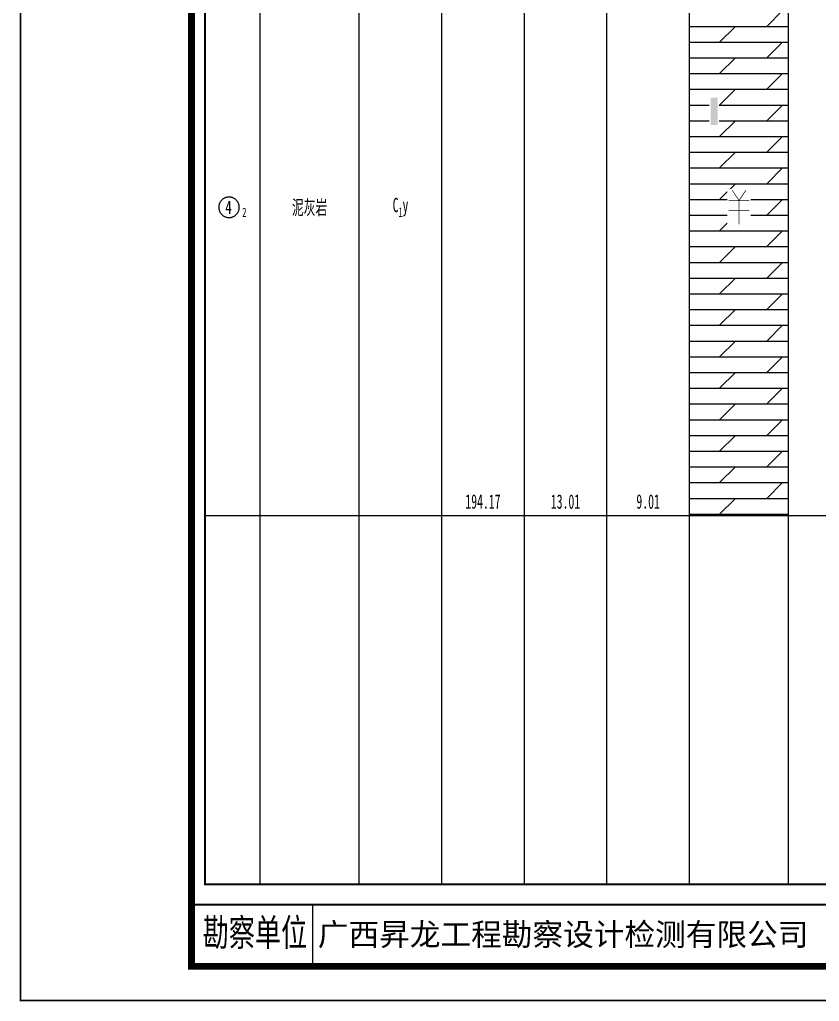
# Model space of a CAD drawing. Header units: millimetres. Extents: x 1264 to 9491, y 619 to 916.
# Drawn here: x 7722.2 to 7839.2, y 618.8 to 762.3 of the extents above; entities that cross this region are included whole.
import ezdxf
from ezdxf.enums import TextEntityAlignment as Align

# ---------------------------------------------------------------- set-up
doc = ezdxf.new("R2010")
doc.units = ezdxf.units.MM
doc.layers.add('GICAD_POU_TEXTS', color=7, linetype='Continuous')
doc.styles.add('HT', font='simhei.ttf')
doc.styles.add('LZ_FONT', font='simfang_0.ttf', dxfattribs={"width": 0.7, "height": 8})
doc.styles.add('成果图图块', font='simfang_0.ttf', dxfattribs={"height": 2.5})
doc.styles.add('成果图表体', font='simfang_0.ttf', dxfattribs={"width": 0.6, "height": 2.1})

# ---------------------------------------------------------------- blocks, each defined once
blk = doc.blocks.new('ZZT_DCBH_Y1.dwg42', base_point=(0.51, 0))
at = {"color": 7}
blk.add_polyline3d([(-1.52, 0.02, 0), (-1.52, -0.06, 0), (-1.52, -0.13, 0), (-1.51, -0.2, 0), (-1.5, -0.28, 0), (-1.48, -0.35, 0), (-1.46, -0.42, 0), (-1.44, -0.49, 0), (-1.41, -0.56, 0), (-1.38, -0.63, 0), (-1.35, -0.69, 0), (-1.31, -0.76, 0), (-1.27, -0.82, 0), (-1.23, -0.88, 0), (-1.18, -0.94, 0), (-1.14, -0.99, 0), (-1.09, -1.04, 0), (-1.03, -1.1, 0), (-0.98, -1.14, 0), (-0.92, -1.19, 0), (-0.86, -1.23, 0), (-0.8, -1.27, 0), (-0.73, -1.31, 0), (-0.67, -1.34, 0), (-0.6, -1.37, 0), (-0.53, -1.4, 0), (-0.46, -1.42, 0), (-0.39, -1.44, 0), (-0.32, -1.46, 0), (-0.25, -1.47, 0), (-0.17, -1.48, 0), (-0.1, -1.48, 0), (-0.02, -1.48, 0), (0.05, -1.48, 0), (0.12, -1.48, 0), (0.2, -1.47, 0), (0.27, -1.46, 0), (0.34, -1.44, 0), (0.41, -1.42, 0), (0.48, -1.4, 0), (0.55, -1.37, 0), (0.62, -1.34, 0), (0.68, -1.31, 0), (0.75, -1.27, 0), (0.81, -1.23, 0), (0.87, -1.19, 0), (0.93, -1.14, 0), (0.98, -1.1, 0), (1.04, -1.04, 0), (1.09, -0.99, 0), (1.13, -0.94, 0), (1.18, -0.88, 0), (1.22, -0.82, 0), (1.26, -0.76, 0), (1.3, -0.69, 0), (1.33, -0.63, 0), (1.36, -0.56, 0), (1.39, -0.49, 0), (1.41, -0.42, 0), (1.43, -0.35, 0), (1.45, -0.28, 0), (1.46, -0.2, 0), (1.47, -0.13, 0), (1.47, -0.06, 0), (1.48, 0.02, 0), (1.47, 0.09, 0), (1.47, 0.16, 0), (1.46, 0.24, 0), (1.45, 0.31, 0), (1.43, 0.38, 0), (1.41, 0.45, 0), (1.39, 0.52, 0), (1.36, 0.59, 0), (1.33, 0.66, 0), (1.3, 0.72, 0), (1.26, 0.79, 0), (1.22, 0.85, 0), (1.18, 0.91, 0), (1.13, 0.97, 0), (1.09, 1.02, 0), (1.04, 1.08, 0), (0.98, 1.13, 0), (0.93, 1.18, 0), (0.87, 1.22, 0), (0.81, 1.26, 0), (0.75, 1.3, 0), (0.68, 1.34, 0), (0.62, 1.37, 0), (0.55, 1.4, 0), (0.48, 1.43, 0), (0.41, 1.45, 0), (0.34, 1.47, 0), (0.27, 1.49, 0), (0.2, 1.5, 0), (0.12, 1.51, 0), (0.05, 1.51, 0), (-0.02, 1.52, 0), (-0.1, 1.51, 0), (-0.17, 1.51, 0), (-0.25, 1.5, 0), (-0.32, 1.49, 0), (-0.39, 1.47, 0), (-0.46, 1.45, 0), (-0.53, 1.43, 0), (-0.6, 1.4, 0), (-0.67, 1.37, 0), (-0.73, 1.34, 0), (-0.8, 1.3, 0), (-0.86, 1.26, 0), (-0.92, 1.22, 0), (-0.98, 1.18, 0), (-1.03, 1.13, 0), (-1.09, 1.08, 0), (-1.14, 1.02, 0), (-1.18, 0.97, 0), (-1.23, 0.91, 0), (-1.27, 0.85, 0), (-1.31, 0.79, 0), (-1.35, 0.72, 0), (-1.38, 0.66, 0), (-1.41, 0.59, 0), (-1.44, 0.52, 0), (-1.46, 0.45, 0), (-1.48, 0.38, 0), (-1.5, 0.31, 0), (-1.51, 0.24, 0), (-1.52, 0.16, 0), (-1.52, 0.09, 0), (-1.52, 0.02, 0)], dxfattribs=at)
at = {"layer": 'GICAD_POU_TEXTS', "color": 7, "style": '成果图图块', "width": 0.7}
blk.add_text('4', height=2, dxfattribs=at).set_placement((-0.11, -0.99), align=Align.CENTER)
blk.add_text('2', height=1.33, dxfattribs=at).set_placement((1.9, -1.39))
blk = doc.blocks.new('gkqy3.dwg', base_point=(0, -2))
blk.add_wipeout([(-0.7, -2.2), (0.7, -2.2), (0.7, 2.2), (-0.7, 2.2)])
at = {"color": 7}
blk.add_solid([(-0.5, -2), (0.5, -2), (-0.5, 2), (0.5, 2)], dxfattribs=at)
blk = doc.blocks.new('FH_ZHONG.dwg', base_point=(0, 0.03))
blk.add_wipeout([(-1.7, -2.67), (1.7, -2.67), (1.7, 2.73), (-1.7, 2.73)])
at = {"color": 7, "const_width": 0.1}
for points in [[(-1, 2.53), (0, 1.03), (1, 2.53)], [(-1.5, 1.03), (1.5, 1.03)], [(0, 1.03), (0, -2.47)], [(-1.5, -0.47), (1.5, -0.47)]]:
    blk.add_lwpolyline(points, dxfattribs=at)
blk = doc.blocks.new('柱状图图框模板-(昇龙标准).dwg29', base_point=(27, 229))
blk.add_line((42.74, 4.95), (42.74, 13.95))
blk.add_line((42.74, 4.95), (42.74, 13.95))
for points, const_width in [([(0, 0), (210, 0), (210, 297), (0, 297)], 0.25), ([(25, 5), (205, 5), (205, 292), (25, 292)], 1), ([(27, 265), (203, 265), (203, 17), (27, 17)], 0.3)]:
    blk.add_lwpolyline(points, close=True, dxfattribs=dict(const_width=const_width))
at = {"const_width": 0.3}
blk.add_lwpolyline([(25, 14), (205, 14)], dxfattribs=at)
at = {"style": 'LZ_FONT', "width": 0.7}
blk.add_text('勘察单位', height=4, dxfattribs=at).set_placement((26.65, 7.95))
at = {"style": 'HT'}
blk.add_text('广西昇龙工程勘察设计检测有限公司', height=3.2865, dxfattribs=at).set_placement((43.48, 8.02))

msp = doc.modelspace()

# ---------------------------------------------------------------- hatches: boundary and pattern name
at = {"linetype": 'Continuous'}
h = msp.add_hatch(dxfattribs=at)
h.set_pattern_fill('GKNHY1', scale=0.5, style=0, pattern_type=2)
h.set_pattern_definition([(0, (0, 0), (0, 2.3), []), (45, (0, 0), (4e-16, 4.5999997), [3.252691, -6.5053825])])
h.paths.add_polyline_path([(7820.19, 689.79), (7834.68, 689.79), (7834.68, 779.89), (7820.19, 779.89)])

# ---------------------------------------------------------------- linework, layer by layer
at = {"color": 0}
for p, q in [((7749.37, 689.79), (7749.37, 779.89)), ((7757.42, 689.79), (7757.42, 779.89)), ((7749.37, 689.79), (7757.42, 689.79))]:
    msp.add_line(p, q, dxfattribs=at)
for points in [[(7749.37, 635.89), (7749.37, 819.89)], [(7757.42, 635.89), (7757.42, 819.89)], [(7757.42, 635.89), (7757.42, 819.89)], [(7771.91, 635.89), (7771.91, 819.89)], [(7771.91, 635.89), (7771.91, 819.89)], [(7783.98, 635.89), (7783.98, 819.89)], [(7783.98, 635.89), (7783.98, 819.89)], [(7796.05, 635.89), (7796.05, 819.89)], [(7796.05, 635.89), (7796.05, 819.89)], [(7808.12, 635.89), (7808.12, 819.89)], [(7808.12, 635.89), (7808.12, 819.89)], [(7820.19, 635.89), (7820.19, 819.89)], [(7820.19, 635.89), (7820.19, 819.89)], [(7834.68, 635.89), (7834.68, 819.89)], [(7834.68, 635.89), (7834.68, 819.89)], [(7757.42, 689.79), (7757.42, 779.89)], [(7771.91, 689.79), (7771.91, 779.89)], [(7771.91, 689.79), (7771.91, 779.89)], [(7783.98, 689.79), (7783.98, 779.89)], [(7783.98, 689.79), (7783.98, 779.89)], [(7796.05, 689.79), (7796.05, 779.89)], [(7796.05, 689.79), (7796.05, 779.89)], [(7808.12, 689.79), (7808.12, 779.89)], [(7808.12, 689.79), (7808.12, 779.89)], [(7820.19, 689.79), (7820.19, 779.89)], [(7834.68, 689.79), (7834.68, 779.89)], [(7757.42, 689.79), (7771.91, 689.79)], [(7771.91, 689.79), (7783.98, 689.79)], [(7783.98, 689.79), (7796.05, 689.79)], [(7796.05, 689.79), (7808.12, 689.79)], [(7808.12, 689.79), (7820.19, 689.79)], [(7834.68, 689.79), (7880.31, 689.79)], [(7749.37, 635.89), (7757.42, 635.89)], [(7757.42, 635.89), (7771.91, 635.89)], [(7771.91, 635.89), (7783.98, 635.89)], [(7783.98, 635.89), (7796.05, 635.89)], [(7796.05, 635.89), (7808.12, 635.89)], [(7808.12, 635.89), (7820.19, 635.89)], [(7820.19, 635.89), (7834.68, 635.89)], [(7834.68, 635.89), (7880.31, 635.89)]]:
    msp.add_lwpolyline(points, dxfattribs=at)
at = {"color": 7, "flags": 128}
msp.add_lwpolyline([(7820.19, 689.79), (7834.68, 689.79)], dxfattribs=at)

# ---------------------------------------------------------------- block references
msp.add_blockref('ZZT_DCBH_Y1.dwg42', (7753.4, 734.84))

# ---------------------------------------------------------------- texts
at = {"color": 0, "style": '成果图表体', "width": 0.6}
for s, height, p in [('C', 2.1, (7776.79, 734.14)), ('泥灰岩', 2.1, (7762.07, 733.79)), ('y', 2.1, (7778.23, 734.14)), ('1', 1.4, (7777.66, 733.44)), ('194.17', 2.1, (7787.42, 690.79)), ('13.01', 2.1, (7799.92, 690.79)), ('9.01', 2.1, (7812.43, 690.79))]:
    msp.add_text(s, height=height, dxfattribs=at).set_placement(p)

# ---------------------------------------------------------------- next in the draw order: block references
for name, p in [('gkqy3.dwg', (7823.81, 746.89)), ('FH_ZHONG.dwg', (7827.44, 734.84))]:
    msp.add_blockref(name, p)

# ---------------------------------------------------------------- next in the draw order: block references
msp.add_blockref('柱状图图框模板-(昇龙标准).dwg29', (7749.37, 847.89))

doc.saveas('drawing.dxf')
